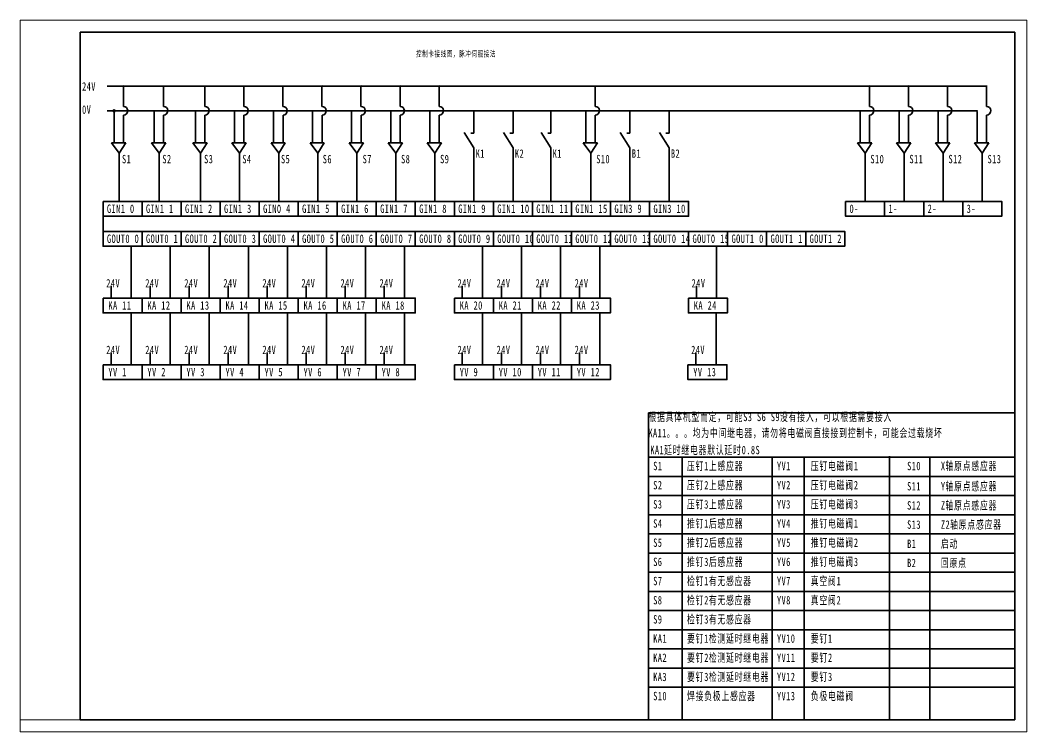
# Model space of a CAD drawing. Header units: millimetres. Extents: x -210 to 663, y -627 to 148.
# Drawn here: x -210 to 210, y -148.5 to 148.5 of the extents above; entities that cross this region are included whole.
import ezdxf

# ---------------------------------------------------------------- set-up
doc = ezdxf.new("R2010")
doc.units = ezdxf.units.MM
for name, color, linetype, lineweight in [('尺寸线层', 3, 'Continuous', 18), ('粗实线层', 7, 'Continuous', 35), ('细实线层', 7, 'Continuous', 18)]:
    doc.layers.add(name, color=color, linetype=linetype, lineweight=lineweight)
doc.styles.add('标准', font='', dxfattribs={"width": 0.667})
doc.styles.get('标准').set_extended_font_data('宋体')

msp = doc.modelspace()

# ---------------------------------------------------------------- hatches: boundary and pattern name
at = {"layer": '粗实线层'}
h = msp.add_hatch(color=256, dxfattribs=at)
edge = h.paths.add_edge_path(flags=0)
edge.add_arc((-166.94, 120.97), 0.408, 153.6413, 180, ccw=False)
edge.add_arc((-166.94, 120.97), 0.408, 0, 153.6413, ccw=False)
edge.add_line((-166.53, 120.97), (-167.34, 120.97))
edge = h.paths.add_edge_path(flags=0)
edge.add_arc((-166.94, 120.97), 0.408, 199.9442, 270, ccw=False)
edge.add_arc((-166.94, 120.97), 0.408, 180, 199.9442, ccw=False)
edge.add_line((-167.34, 120.97), (-166.53, 120.97))
edge.add_arc((-166.94, 120.97), 0.408, -90, 0, ccw=False)
h = msp.add_hatch(color=256, dxfattribs=at)
edge = h.paths.add_edge_path(flags=0)
edge.add_arc((-150.21, 120.97), 0.408, 153.6413, 180, ccw=False)
edge.add_arc((-150.21, 120.97), 0.408, 0, 153.6413, ccw=False)
edge.add_line((-149.8, 120.97), (-150.62, 120.97))
edge = h.paths.add_edge_path(flags=0)
edge.add_arc((-150.21, 120.97), 0.408, 199.9442, 270, ccw=False)
edge.add_arc((-150.21, 120.97), 0.408, 180, 199.9442, ccw=False)
edge.add_line((-150.62, 120.97), (-149.8, 120.97))
edge.add_arc((-150.21, 120.97), 0.408, -90, 0, ccw=False)
h = msp.add_hatch(color=256, dxfattribs=at)
edge = h.paths.add_edge_path(flags=0)
edge.add_arc((-132.95, 120.97), 0.408, 153.6413, 180, ccw=False)
edge.add_arc((-132.95, 120.97), 0.408, 0, 153.6413, ccw=False)
edge.add_line((-132.54, 120.97), (-133.35, 120.97))
edge = h.paths.add_edge_path(flags=0)
edge.add_arc((-132.95, 120.97), 0.408, 199.9442, 270, ccw=False)
edge.add_arc((-132.95, 120.97), 0.408, 180, 199.9442, ccw=False)
edge.add_line((-133.35, 120.97), (-132.54, 120.97))
edge.add_arc((-132.95, 120.97), 0.408, -90, 0, ccw=False)
h = msp.add_hatch(color=256, dxfattribs=at)
edge = h.paths.add_edge_path(flags=0)
edge.add_arc((-116.66, 120.97), 0.408, 153.6413, 180, ccw=False)
edge.add_arc((-116.66, 120.97), 0.408, 0, 153.6413, ccw=False)
edge.add_line((-116.25, 120.97), (-117.07, 120.97))
edge = h.paths.add_edge_path(flags=0)
edge.add_arc((-116.66, 120.97), 0.408, 199.9442, 270, ccw=False)
edge.add_arc((-116.66, 120.97), 0.408, 180, 199.9442, ccw=False)
edge.add_line((-117.07, 120.97), (-116.25, 120.97))
edge.add_arc((-116.66, 120.97), 0.408, -90, 0, ccw=False)
h = msp.add_hatch(color=256, dxfattribs=at)
edge = h.paths.add_edge_path(flags=0)
edge.add_arc((-100.38, 120.97), 0.408, 153.6413, 180, ccw=False)
edge.add_arc((-100.38, 120.97), 0.408, 0, 153.6413, ccw=False)
edge.add_line((-99.97, 120.97), (-100.78, 120.97))
edge = h.paths.add_edge_path(flags=0)
edge.add_arc((-100.38, 120.97), 0.408, 199.9442, 270, ccw=False)
edge.add_arc((-100.38, 120.97), 0.408, 180, 199.9442, ccw=False)
edge.add_line((-100.78, 120.97), (-99.97, 120.97))
edge.add_arc((-100.38, 120.97), 0.408, -90, 0, ccw=False)
h = msp.add_hatch(color=256, dxfattribs=at)
edge = h.paths.add_edge_path(flags=0)
edge.add_arc((-84.09, 120.97), 0.408, 153.6413, 180, ccw=False)
edge.add_arc((-84.09, 120.97), 0.408, 0, 153.6413, ccw=False)
edge.add_line((-83.68, 120.97), (-84.5, 120.97))
edge = h.paths.add_edge_path(flags=0)
edge.add_arc((-84.09, 120.97), 0.408, 199.9442, 270, ccw=False)
edge.add_arc((-84.09, 120.97), 0.408, 180, 199.9442, ccw=False)
edge.add_line((-84.5, 120.97), (-83.68, 120.97))
edge.add_arc((-84.09, 120.97), 0.408, -90, 0, ccw=False)
h = msp.add_hatch(color=256, dxfattribs=at)
edge = h.paths.add_edge_path(flags=0)
edge.add_arc((-67.8, 120.97), 0.408, 153.6413, 180, ccw=False)
edge.add_arc((-67.8, 120.97), 0.408, 0, 153.6413, ccw=False)
edge.add_line((-67.4, 120.97), (-68.21, 120.97))
edge = h.paths.add_edge_path(flags=0)
edge.add_arc((-67.8, 120.97), 0.408, 199.9442, 270, ccw=False)
edge.add_arc((-67.8, 120.97), 0.408, 180, 199.9442, ccw=False)
edge.add_line((-68.21, 120.97), (-67.4, 120.97))
edge.add_arc((-67.8, 120.97), 0.408, -90, 0, ccw=False)
h = msp.add_hatch(color=256, dxfattribs=at)
edge = h.paths.add_edge_path(flags=0)
edge.add_arc((-51.52, 120.97), 0.408, 153.6413, 180, ccw=False)
edge.add_arc((-51.52, 120.97), 0.408, 0, 153.6413, ccw=False)
edge.add_line((-51.11, 120.97), (-51.93, 120.97))
edge = h.paths.add_edge_path(flags=0)
edge.add_arc((-51.52, 120.97), 0.408, 199.9442, 270, ccw=False)
edge.add_arc((-51.52, 120.97), 0.408, 180, 199.9442, ccw=False)
edge.add_line((-51.93, 120.97), (-51.11, 120.97))
edge.add_arc((-51.52, 120.97), 0.408, -90, 0, ccw=False)
h = msp.add_hatch(color=256, dxfattribs=at)
edge = h.paths.add_edge_path(flags=0)
edge.add_arc((-35.23, 120.97), 0.408, 153.6413, 180, ccw=False)
edge.add_arc((-35.23, 120.97), 0.408, 0, 153.6413, ccw=False)
edge.add_line((-34.82, 120.97), (-35.64, 120.97))
edge = h.paths.add_edge_path(flags=0)
edge.add_arc((-35.23, 120.97), 0.408, 199.9442, 270, ccw=False)
edge.add_arc((-35.23, 120.97), 0.408, 180, 199.9442, ccw=False)
edge.add_line((-35.64, 120.97), (-34.82, 120.97))
edge.add_arc((-35.23, 120.97), 0.408, -90, 0, ccw=False)
h = msp.add_hatch(color=256, dxfattribs=at)
edge = h.paths.add_edge_path(flags=0)
edge.add_arc((29.91, 120.97), 0.408, 153.6413, 180, ccw=False)
edge.add_arc((29.91, 120.97), 0.408, 0, 153.6413, ccw=False)
edge.add_line((30.32, 120.97), (29.5, 120.97))
edge = h.paths.add_edge_path(flags=0)
edge.add_arc((29.91, 120.97), 0.408, 199.9442, 270, ccw=False)
edge.add_arc((29.91, 120.97), 0.408, 180, 199.9442, ccw=False)
edge.add_line((29.5, 120.97), (30.32, 120.97))
edge.add_arc((29.91, 120.97), 0.408, -90, 0, ccw=False)
h = msp.add_hatch(color=256, dxfattribs=at)
edge = h.paths.add_edge_path(flags=0)
edge.add_arc((144.28, 120.97), 0.408, 153.6413, 180, ccw=False)
edge.add_arc((144.28, 120.97), 0.408, 0, 153.6413, ccw=False)
edge.add_line((144.69, 120.97), (143.87, 120.97))
edge = h.paths.add_edge_path(flags=0)
edge.add_arc((144.28, 120.97), 0.408, 199.9442, 270, ccw=False)
edge.add_arc((144.28, 120.97), 0.408, 180, 199.9442, ccw=False)
edge.add_line((143.87, 120.97), (144.69, 120.97))
edge.add_arc((144.28, 120.97), 0.408, -90, 0, ccw=False)
h = msp.add_hatch(color=256, dxfattribs=at)
edge = h.paths.add_edge_path(flags=0)
edge.add_arc((160.58, 120.97), 0.408, 153.6413, 180, ccw=False)
edge.add_arc((160.58, 120.97), 0.408, 0, 153.6413, ccw=False)
edge.add_line((160.98, 120.97), (160.17, 120.97))
edge = h.paths.add_edge_path(flags=0)
edge.add_arc((160.58, 120.97), 0.408, 199.9442, 270, ccw=False)
edge.add_arc((160.58, 120.97), 0.408, 180, 199.9442, ccw=False)
edge.add_line((160.17, 120.97), (160.98, 120.97))
edge.add_arc((160.58, 120.97), 0.408, -90, 0, ccw=False)
h = msp.add_hatch(color=256, dxfattribs=at)
edge = h.paths.add_edge_path(flags=0)
edge.add_arc((176.86, 120.97), 0.408, 153.6413, 180, ccw=False)
edge.add_arc((176.86, 120.97), 0.408, 0, 153.6413, ccw=False)
edge.add_line((177.27, 120.97), (176.45, 120.97))
edge = h.paths.add_edge_path(flags=0)
edge.add_arc((176.86, 120.97), 0.408, 199.9442, 270, ccw=False)
edge.add_arc((176.86, 120.97), 0.408, 180, 199.9442, ccw=False)
edge.add_line((176.45, 120.97), (177.27, 120.97))
edge.add_arc((176.86, 120.97), 0.408, -90, 0, ccw=False)
h = msp.add_hatch(color=256, dxfattribs=at)
edge = h.paths.add_edge_path(flags=0)
edge.add_arc((193.15, 120.97), 0.408, 153.6413, 180, ccw=False)
edge.add_arc((193.15, 120.97), 0.408, 0, 153.6413, ccw=False)
edge.add_line((193.56, 120.97), (192.74, 120.97))
edge = h.paths.add_edge_path(flags=0)
edge.add_arc((193.15, 120.97), 0.408, 199.9442, 270, ccw=False)
edge.add_arc((193.15, 120.97), 0.408, 180, 199.9442, ccw=False)
edge.add_line((192.74, 120.97), (193.56, 120.97))
edge.add_arc((193.15, 120.97), 0.408, -90, 0, ccw=False)
h = msp.add_hatch(color=256, dxfattribs=at)
edge = h.paths.add_edge_path(flags=0)
edge.add_arc((-170.82, 110.66), 0.408, 153.6413, 180, ccw=False)
edge.add_arc((-170.82, 110.66), 0.408, 0, 153.6413, ccw=False)
edge.add_line((-170.41, 110.66), (-171.23, 110.66))
edge = h.paths.add_edge_path(flags=0)
edge.add_arc((-170.82, 110.66), 0.408, 199.9442, 270, ccw=False)
edge.add_arc((-170.82, 110.66), 0.408, 180, 199.9442, ccw=False)
edge.add_line((-171.23, 110.66), (-170.41, 110.66))
edge.add_arc((-170.82, 110.66), 0.408, -90, 0, ccw=False)
h = msp.add_hatch(color=256, dxfattribs=at)
edge = h.paths.add_edge_path(flags=0)
edge.add_arc((-154.09, 110.66), 0.408, 153.6413, 180, ccw=False)
edge.add_arc((-154.09, 110.66), 0.408, 0, 153.6413, ccw=False)
edge.add_line((-153.68, 110.66), (-154.5, 110.66))
edge = h.paths.add_edge_path(flags=0)
edge.add_arc((-154.09, 110.66), 0.408, 199.9442, 270, ccw=False)
edge.add_arc((-154.09, 110.66), 0.408, 180, 199.9442, ccw=False)
edge.add_line((-154.5, 110.66), (-153.68, 110.66))
edge.add_arc((-154.09, 110.66), 0.408, -90, 0, ccw=False)
h = msp.add_hatch(color=256, dxfattribs=at)
edge = h.paths.add_edge_path(flags=0)
edge.add_arc((-136.83, 110.66), 0.408, 153.6413, 180, ccw=False)
edge.add_arc((-136.83, 110.66), 0.408, 0, 153.6413, ccw=False)
edge.add_line((-136.42, 110.66), (-137.24, 110.66))
edge = h.paths.add_edge_path(flags=0)
edge.add_arc((-136.83, 110.66), 0.408, 199.9442, 270, ccw=False)
edge.add_arc((-136.83, 110.66), 0.408, 180, 199.9442, ccw=False)
edge.add_line((-137.24, 110.66), (-136.42, 110.66))
edge.add_arc((-136.83, 110.66), 0.408, -90, 0, ccw=False)
h = msp.add_hatch(color=256, dxfattribs=at)
edge = h.paths.add_edge_path(flags=0)
edge.add_arc((-120.54, 110.66), 0.408, 153.6413, 180, ccw=False)
edge.add_arc((-120.54, 110.66), 0.408, 0, 153.6413, ccw=False)
edge.add_line((-120.14, 110.66), (-120.95, 110.66))
edge = h.paths.add_edge_path(flags=0)
edge.add_arc((-120.54, 110.66), 0.408, 199.9442, 270, ccw=False)
edge.add_arc((-120.54, 110.66), 0.408, 180, 199.9442, ccw=False)
edge.add_line((-120.95, 110.66), (-120.14, 110.66))
edge.add_arc((-120.54, 110.66), 0.408, -90, 0, ccw=False)
h = msp.add_hatch(color=256, dxfattribs=at)
edge = h.paths.add_edge_path(flags=0)
edge.add_arc((-104.26, 110.66), 0.408, 153.6413, 180, ccw=False)
edge.add_arc((-104.26, 110.66), 0.408, 0, 153.6413, ccw=False)
edge.add_line((-103.85, 110.66), (-104.67, 110.66))
edge = h.paths.add_edge_path(flags=0)
edge.add_arc((-104.26, 110.66), 0.408, 199.9442, 270, ccw=False)
edge.add_arc((-104.26, 110.66), 0.408, 180, 199.9442, ccw=False)
edge.add_line((-104.67, 110.66), (-103.85, 110.66))
edge.add_arc((-104.26, 110.66), 0.408, -90, 0, ccw=False)
h = msp.add_hatch(color=256, dxfattribs=at)
edge = h.paths.add_edge_path(flags=0)
edge.add_arc((-87.97, 110.66), 0.408, 153.6413, 180, ccw=False)
edge.add_arc((-87.97, 110.66), 0.408, 0, 153.6413, ccw=False)
edge.add_line((-87.56, 110.66), (-88.38, 110.66))
edge = h.paths.add_edge_path(flags=0)
edge.add_arc((-87.97, 110.66), 0.408, 199.9442, 270, ccw=False)
edge.add_arc((-87.97, 110.66), 0.408, 180, 199.9442, ccw=False)
edge.add_line((-88.38, 110.66), (-87.56, 110.66))
edge.add_arc((-87.97, 110.66), 0.408, -90, 0, ccw=False)
h = msp.add_hatch(color=256, dxfattribs=at)
edge = h.paths.add_edge_path(flags=0)
edge.add_arc((-71.69, 110.66), 0.408, 153.6413, 180, ccw=False)
edge.add_arc((-71.69, 110.66), 0.408, 0, 153.6413, ccw=False)
edge.add_line((-71.28, 110.66), (-72.1, 110.66))
edge = h.paths.add_edge_path(flags=0)
edge.add_arc((-71.69, 110.66), 0.408, 199.9442, 270, ccw=False)
edge.add_arc((-71.69, 110.66), 0.408, 180, 199.9442, ccw=False)
edge.add_line((-72.1, 110.66), (-71.28, 110.66))
edge.add_arc((-71.69, 110.66), 0.408, -90, 0, ccw=False)
h = msp.add_hatch(color=256, dxfattribs=at)
edge = h.paths.add_edge_path(flags=0)
edge.add_arc((-55.4, 110.66), 0.408, 153.6413, 180, ccw=False)
edge.add_arc((-55.4, 110.66), 0.408, 0, 153.6413, ccw=False)
edge.add_line((-54.99, 110.66), (-55.81, 110.66))
edge = h.paths.add_edge_path(flags=0)
edge.add_arc((-55.4, 110.66), 0.408, 199.9442, 270, ccw=False)
edge.add_arc((-55.4, 110.66), 0.408, 180, 199.9442, ccw=False)
edge.add_line((-55.81, 110.66), (-54.99, 110.66))
edge.add_arc((-55.4, 110.66), 0.408, -90, 0, ccw=False)
h = msp.add_hatch(color=256, dxfattribs=at)
edge = h.paths.add_edge_path(flags=0)
edge.add_arc((-39.12, 110.66), 0.408, 153.6413, 180, ccw=False)
edge.add_arc((-39.12, 110.66), 0.408, 0, 153.6413, ccw=False)
edge.add_line((-38.71, 110.66), (-39.52, 110.66))
edge = h.paths.add_edge_path(flags=0)
edge.add_arc((-39.12, 110.66), 0.408, 199.9442, 270, ccw=False)
edge.add_arc((-39.12, 110.66), 0.408, 180, 199.9442, ccw=False)
edge.add_line((-39.52, 110.66), (-38.71, 110.66))
edge.add_arc((-39.12, 110.66), 0.408, -90, 0, ccw=False)
h = msp.add_hatch(color=256, dxfattribs=at)
edge = h.paths.add_edge_path(flags=0)
edge.add_arc((-20.73, 110.67), 0.408, 153.6413, 180, ccw=False)
edge.add_arc((-20.73, 110.67), 0.408, 0, 153.6413, ccw=False)
edge.add_line((-20.32, 110.67), (-21.14, 110.67))
edge = h.paths.add_edge_path(flags=0)
edge.add_arc((-20.73, 110.67), 0.408, 199.9442, 270, ccw=False)
edge.add_arc((-20.73, 110.67), 0.408, 180, 199.9442, ccw=False)
edge.add_line((-21.14, 110.67), (-20.32, 110.67))
edge.add_arc((-20.73, 110.67), 0.408, -90, 0, ccw=False)
h = msp.add_hatch(color=256, dxfattribs=at)
edge = h.paths.add_edge_path(flags=0)
edge.add_arc((-4.38, 110.67), 0.408, 153.6413, 180, ccw=False)
edge.add_arc((-4.38, 110.67), 0.408, 0, 153.6413, ccw=False)
edge.add_line((-3.97, 110.67), (-4.78, 110.67))
edge = h.paths.add_edge_path(flags=0)
edge.add_arc((-4.38, 110.67), 0.408, 199.9442, 270, ccw=False)
edge.add_arc((-4.38, 110.67), 0.408, 180, 199.9442, ccw=False)
edge.add_line((-4.78, 110.67), (-3.97, 110.67))
edge.add_arc((-4.38, 110.67), 0.408, -90, 0, ccw=False)
h = msp.add_hatch(color=256, dxfattribs=at)
edge = h.paths.add_edge_path(flags=0)
edge.add_arc((11.37, 110.67), 0.408, 153.6413, 180, ccw=False)
edge.add_arc((11.37, 110.67), 0.408, 0, 153.6413, ccw=False)
edge.add_line((11.78, 110.67), (10.96, 110.67))
edge = h.paths.add_edge_path(flags=0)
edge.add_arc((11.37, 110.67), 0.408, 199.9442, 270, ccw=False)
edge.add_arc((11.37, 110.67), 0.408, 180, 199.9442, ccw=False)
edge.add_line((10.96, 110.67), (11.78, 110.67))
edge.add_arc((11.37, 110.67), 0.408, -90, 0, ccw=False)
h = msp.add_hatch(color=256, dxfattribs=at)
edge = h.paths.add_edge_path(flags=0)
edge.add_arc((26.03, 110.66), 0.408, 153.6413, 180, ccw=False)
edge.add_arc((26.03, 110.66), 0.408, 0, 153.6413, ccw=False)
edge.add_line((26.43, 110.66), (25.62, 110.66))
edge = h.paths.add_edge_path(flags=0)
edge.add_arc((26.03, 110.66), 0.408, 199.9442, 270, ccw=False)
edge.add_arc((26.03, 110.66), 0.408, 180, 199.9442, ccw=False)
edge.add_line((25.62, 110.66), (26.43, 110.66))
edge.add_arc((26.03, 110.66), 0.408, -90, 0, ccw=False)
h = msp.add_hatch(color=256, dxfattribs=at)
edge = h.paths.add_edge_path(flags=0)
edge.add_arc((140.41, 110.66), 0.408, 153.6413, 180, ccw=False)
edge.add_arc((140.41, 110.66), 0.408, 0, 153.6413, ccw=False)
edge.add_line((140.82, 110.66), (140, 110.66))
edge = h.paths.add_edge_path(flags=0)
edge.add_arc((140.41, 110.66), 0.408, 199.9442, 270, ccw=False)
edge.add_arc((140.41, 110.66), 0.408, 180, 199.9442, ccw=False)
edge.add_line((140, 110.66), (140.82, 110.66))
edge.add_arc((140.41, 110.66), 0.408, -90, 0, ccw=False)
h = msp.add_hatch(color=256, dxfattribs=at)
edge = h.paths.add_edge_path(flags=0)
edge.add_arc((156.69, 110.66), 0.408, 153.6413, 180, ccw=False)
edge.add_arc((156.69, 110.66), 0.408, 0, 153.6413, ccw=False)
edge.add_line((157.1, 110.66), (156.29, 110.66))
edge = h.paths.add_edge_path(flags=0)
edge.add_arc((156.69, 110.66), 0.408, 199.9442, 270, ccw=False)
edge.add_arc((156.69, 110.66), 0.408, 180, 199.9442, ccw=False)
edge.add_line((156.29, 110.66), (157.1, 110.66))
edge.add_arc((156.69, 110.66), 0.408, -90, 0, ccw=False)
h = msp.add_hatch(color=256, dxfattribs=at)
edge = h.paths.add_edge_path(flags=0)
edge.add_arc((172.98, 110.66), 0.408, 153.6413, 180, ccw=False)
edge.add_arc((172.98, 110.66), 0.408, 0, 153.6413, ccw=False)
edge.add_line((173.39, 110.66), (172.57, 110.66))
edge = h.paths.add_edge_path(flags=0)
edge.add_arc((172.98, 110.66), 0.408, 199.9442, 270, ccw=False)
edge.add_arc((172.98, 110.66), 0.408, 180, 199.9442, ccw=False)
edge.add_line((172.57, 110.66), (173.39, 110.66))
edge.add_arc((172.98, 110.66), 0.408, -90, 0, ccw=False)
h = msp.add_hatch(color=256, dxfattribs=at)
edge = h.paths.add_edge_path(flags=0)
edge.add_arc((189.26, 110.66), 0.408, 153.6413, 180, ccw=False)
edge.add_arc((189.26, 110.66), 0.408, 0, 153.6413, ccw=False)
edge.add_line((189.67, 110.66), (188.86, 110.66))
edge = h.paths.add_edge_path(flags=0)
edge.add_arc((189.26, 110.66), 0.408, 199.9442, 270, ccw=False)
edge.add_arc((189.26, 110.66), 0.408, 180, 199.9442, ccw=False)
edge.add_line((188.86, 110.66), (189.67, 110.66))
edge.add_arc((189.26, 110.66), 0.408, -90, 0, ccw=False)

# ---------------------------------------------------------------- linework, layer by layer
for p, q in [((-185, 143.5), (-185, -143.5)), ((205, 143.5), (-185, 143.5)), ((205, -143.5), (205, 143.5)), ((-173.75, 120.97), (169.08, 120.97)), ((-166.94, 112.52), (-166.94, 120.97)), ((-150.21, 112.52), (-150.21, 120.97)), ((-132.95, 112.52), (-132.95, 120.97)), ((-116.66, 112.52), (-116.66, 120.97)), ((-100.38, 112.52), (-100.38, 120.97)), ((-84.09, 112.52), (-84.09, 120.97)), ((-67.8, 112.52), (-67.8, 120.97)), ((-51.52, 112.52), (-51.52, 120.97)), ((-35.23, 112.52), (-35.23, 120.97)), ((29.91, 112.52), (29.91, 120.97)), ((144.29, 112.52), (144.29, 120.97)), ((160.58, 112.52), (160.58, 120.97)), ((169.08, 120.97), (193.15, 120.97)), ((176.86, 112.52), (176.86, 120.97)), ((193.15, 112.52), (193.15, 120.97)), ((-173.75, 110.66), (169.08, 110.66)), ((-170.82, 110.25), (-170.82, 97.3)), ((-154.09, 110.25), (-154.09, 97.3)), ((-136.83, 110.25), (-136.83, 97.3)), ((-120.54, 110.25), (-120.54, 97.3)), ((-104.26, 110.25), (-104.26, 97.3)), ((-87.97, 110.25), (-87.97, 97.3)), ((-71.69, 110.25), (-71.69, 97.3)), ((-55.4, 110.25), (-55.4, 97.3)), ((-39.12, 110.25), (-39.12, 97.3)), ((-20.71, 101.33), (-20.71, 110.66)), ((-4.36, 101.33), (-4.36, 110.66)), ((11.39, 101.33), (11.39, 110.66)), ((26.03, 110.25), (26.03, 97.3)), ((44.43, 101.33), (44.43, 110.66)), ((60.72, 101.33), (60.72, 110.66)), ((140.41, 110.25), (140.41, 97.3)), ((156.69, 110.25), (156.69, 97.3)), ((169.08, 110.66), (189.26, 110.66)), ((172.98, 110.25), (172.98, 97.3)), ((189.26, 110.25), (189.26, 97.3)), ((-166.88, 97.33), (-166.88, 108.9)), ((-150.15, 97.33), (-150.15, 108.9)), ((-132.89, 97.33), (-132.89, 108.9)), ((-116.61, 97.33), (-116.61, 108.9)), ((-100.32, 97.33), (-100.32, 108.9)), ((-84.04, 97.33), (-84.04, 108.9)), ((-67.75, 97.33), (-67.75, 108.9)), ((-51.47, 97.33), (-51.47, 108.9)), ((-35.18, 97.33), (-35.18, 108.9)), ((29.96, 97.33), (29.96, 108.9)), ((144.34, 97.33), (144.34, 108.9)), ((160.63, 97.33), (160.63, 108.9)), ((176.91, 97.33), (176.91, 108.9)), ((193.2, 97.33), (193.2, 108.9)), ((-20.71, 95.28), (-24.75, 101.55)), ((-22.01, 101.33), (-20.71, 101.33)), ((-4.36, 95.28), (-8.4, 101.55)), ((-5.66, 101.33), (-4.36, 101.33)), ((11.39, 95.28), (7.34, 101.55)), ((10.09, 101.33), (11.39, 101.33)), ((44.43, 95.28), (40.39, 101.55)), ((43.13, 101.33), (44.43, 101.33)), ((60.72, 95.28), (56.67, 101.55)), ((59.42, 101.33), (60.72, 101.33)), ((-171.9, 97.3), (-165.95, 97.3)), ((-168.7, 93.02), (-171.9, 97.3)), ((-165.95, 97.3), (-168.7, 93.02)), ((-155.18, 97.3), (-149.22, 97.3)), ((-151.97, 93.02), (-155.18, 97.3)), ((-149.22, 97.3), (-151.97, 93.02)), ((-137.91, 97.3), (-131.96, 97.3)), ((-134.71, 93.02), (-137.91, 97.3)), ((-131.96, 97.3), (-134.71, 93.02)), ((-121.63, 97.3), (-115.67, 97.3)), ((-118.42, 93.02), (-121.63, 97.3)), ((-115.67, 97.3), (-118.42, 93.02)), ((-105.34, 97.3), (-99.39, 97.3)), ((-102.14, 93.02), (-105.34, 97.3)), ((-99.39, 97.3), (-102.14, 93.02)), ((-89.06, 97.3), (-83.1, 97.3)), ((-85.85, 93.02), (-89.06, 97.3)), ((-83.1, 97.3), (-85.85, 93.02)), ((-72.77, 97.3), (-66.82, 97.3)), ((-69.57, 93.02), (-72.77, 97.3)), ((-66.82, 97.3), (-69.57, 93.02)), ((-56.49, 97.3), (-50.53, 97.3)), ((-53.28, 93.02), (-56.49, 97.3)), ((-50.53, 97.3), (-53.28, 93.02)), ((-40.2, 97.3), (-34.25, 97.3)), ((-37, 93.02), (-40.2, 97.3)), ((-34.25, 97.3), (-37, 93.02)), ((24.94, 97.3), (30.89, 97.3)), ((28.15, 93.02), (24.94, 97.3)), ((30.89, 97.3), (28.15, 93.02)), ((139.32, 97.3), (145.28, 97.3)), ((142.53, 93.02), (139.32, 97.3)), ((145.28, 97.3), (142.53, 93.02)), ((155.61, 97.3), (161.56, 97.3)), ((158.81, 93.02), (155.61, 97.3)), ((161.56, 97.3), (158.81, 93.02)), ((171.89, 97.3), (177.85, 97.3)), ((175.1, 93.02), (171.89, 97.3)), ((177.85, 97.3), (175.1, 93.02)), ((188.18, 97.3), (194.13, 97.3)), ((191.38, 93.02), (188.18, 97.3)), ((194.13, 97.3), (191.38, 93.02)), ((-168.7, 93.02), (-168.7, 72.84)), ((-151.97, 93.02), (-151.97, 72.84)), ((-134.71, 93.02), (-134.71, 72.84)), ((-118.42, 93.02), (-118.42, 72.84)), ((-102.14, 93.02), (-102.14, 72.84)), ((-85.85, 93.02), (-85.85, 72.84)), ((-69.57, 93.02), (-69.57, 72.84)), ((-53.28, 93.02), (-53.28, 72.84)), ((-37, 93.02), (-37, 72.84)), ((-20.71, 72.84), (-20.71, 95.28)), ((-4.36, 72.84), (-4.36, 95.28)), ((11.39, 72.84), (11.39, 95.28)), ((28.15, 93.02), (28.15, 72.84)), ((44.43, 72.84), (44.43, 95.28)), ((60.72, 72.84), (60.72, 95.28)), ((142.53, 93.02), (142.53, 72.84)), ((158.81, 93.02), (158.81, 72.84)), ((175.1, 93.02), (175.1, 72.84)), ((191.38, 93.02), (191.38, 72.84)), ((-175.42, 66.67), (-175.42, 60.32)), ((-163.64, 32.56), (-163.64, 54.15)), ((-147.36, 32.56), (-147.36, 54.15)), ((-131.07, 32.56), (-131.07, 54.15)), ((-114.78, 32.56), (-114.78, 54.15)), ((-98.5, 32.56), (-98.5, 54.15)), ((-82.21, 32.56), (-82.21, 54.15)), ((-65.93, 32.56), (-65.93, 54.15)), ((-49.64, 32.56), (-49.64, 54.15)), ((-17.07, 32.56), (-17.07, 54.15)), ((-0.79, 32.56), (-0.79, 54.15)), ((15.5, 32.56), (15.5, 54.15)), ((31.79, 32.56), (31.79, 54.15)), ((80.58, 32.56), (80.58, 54.15)), ((-172.09, 32.55), (-172.09, 37.58)), ((-155.8, 32.55), (-155.8, 37.58)), ((-139.52, 32.55), (-139.52, 37.58)), ((-123.23, 32.55), (-123.23, 37.58)), ((-106.95, 32.55), (-106.95, 37.58)), ((-90.66, 32.55), (-90.66, 37.58)), ((-74.38, 32.55), (-74.38, 37.58)), ((-58.09, 32.55), (-58.09, 37.58)), ((-25.52, 32.55), (-25.52, 37.58)), ((-9.23, 32.55), (-9.23, 37.58)), ((7.05, 32.55), (7.05, 37.58)), ((23.34, 32.55), (23.34, 37.58)), ((72.13, 32.55), (72.13, 37.58)), ((-163.64, 4.76), (-163.64, 26.34)), ((-147.36, 4.76), (-147.36, 26.34)), ((-131.07, 4.76), (-131.07, 26.34)), ((-114.78, 4.76), (-114.78, 26.34)), ((-98.5, 4.76), (-98.5, 26.34)), ((-82.21, 4.76), (-82.21, 26.34)), ((-65.93, 4.76), (-65.93, 26.34)), ((-49.64, 4.76), (-49.64, 26.34)), ((-17.07, 4.76), (-17.07, 26.34)), ((-0.79, 4.76), (-0.79, 26.34)), ((15.5, 4.76), (15.5, 26.34)), ((31.79, 4.76), (31.79, 26.34)), ((80.37, 4.76), (80.37, 26.34)), ((-172.09, 4.75), (-172.09, 9.77)), ((-155.8, 4.75), (-155.8, 9.77)), ((-139.52, 4.75), (-139.52, 9.77)), ((-123.23, 4.75), (-123.23, 9.77)), ((-106.95, 4.75), (-106.95, 9.77)), ((-90.66, 4.75), (-90.66, 9.77)), ((-74.38, 4.75), (-74.38, 9.77)), ((-58.09, 4.75), (-58.09, 9.77)), ((-25.52, 4.75), (-25.52, 9.77)), ((-9.23, 4.75), (-9.23, 9.77)), ((7.05, 4.75), (7.05, 9.77)), ((23.34, 4.75), (23.34, 9.77)), ((71.92, 4.75), (71.92, 9.77)), ((52.09, -33.91), (52.09, -15.33)), ((52.09, -15.33), (205, -15.33)), ((152.75, -33.45), (152.75, -143.5)), ((204.61, -33.91), (52.09, -33.91)), ((52.09, -33.91), (52.09, -143.5)), ((66.19, -33.76), (66.19, -143.5)), ((103.72, -143.11), (103.72, -33.91)), ((117.1, -33.72), (117.1, -143.5)), ((169.46, -33.91), (169.46, -143.5)), ((204.61, -41.91), (52.09, -41.91)), ((204.61, -49.91), (52.09, -49.91)), ((204.61, -57.91), (52.09, -57.91)), ((204.61, -65.91), (52.09, -65.91)), ((204.61, -73.91), (52.09, -73.91)), ((204.61, -81.91), (52.09, -81.91)), ((204.61, -89.91), (52.09, -89.91)), ((204.61, -97.91), (52.09, -97.91)), ((204.61, -105.91), (52.09, -105.91)), ((204.61, -113.91), (52.09, -113.91)), ((204.61, -121.91), (52.09, -121.91)), ((204.61, -129.91), (52.09, -129.91)), ((-185, -143.5), (205, -143.5))]:
    msp.add_line(p, q, dxfattribs=at)
for points in [[(-175.42, 72.84), (-175.42, 66.67), (-159.14, 66.67), (-159.14, 72.84)], [(-159.14, 72.84), (-159.14, 66.67), (-142.85, 66.67), (-142.85, 72.84)], [(-142.85, 72.84), (-142.85, 66.67), (-126.57, 66.67), (-126.57, 72.84)], [(-126.57, 72.84), (-126.57, 66.67), (-110.28, 66.67), (-110.28, 72.84)], [(-110.28, 72.84), (-110.28, 66.67), (-93.99, 66.67), (-93.99, 72.84)], [(-93.99, 72.84), (-93.99, 66.67), (-77.71, 66.67), (-77.71, 72.84)], [(-77.71, 72.84), (-77.71, 66.67), (-61.42, 66.67), (-61.42, 72.84)], [(-61.42, 72.84), (-61.42, 66.67), (-45.14, 66.67), (-45.14, 72.84)], [(-45.14, 72.84), (-45.14, 66.67), (-28.85, 66.67), (-28.85, 72.84)], [(-28.85, 72.84), (-28.85, 66.67), (-12.57, 66.67), (-12.57, 72.84)], [(-12.57, 72.84), (-12.57, 66.67), (3.72, 66.67), (3.72, 72.84)], [(3.72, 72.84), (3.72, 66.67), (20, 66.67), (20, 72.84)], [(20, 72.84), (20, 66.67), (36.29, 66.67), (36.29, 72.84)], [(36.29, 72.84), (36.29, 66.67), (52.58, 66.67), (52.58, 72.84)], [(52.58, 72.84), (52.58, 66.67), (68.86, 66.67), (68.86, 72.84)], [(134.39, 72.84), (134.39, 66.67), (150.67, 66.67), (150.67, 72.84)], [(150.67, 72.84), (150.67, 66.67), (166.96, 66.67), (166.96, 72.84)], [(166.96, 72.84), (166.96, 66.67), (183.24, 66.67), (183.24, 72.84)], [(183.24, 72.84), (183.24, 66.67), (199.53, 66.67), (199.53, 72.84)], [(-175.42, 60.32), (-175.42, 54.15), (-159.14, 54.15), (-159.14, 60.32)], [(-159.14, 60.32), (-159.14, 54.15), (-142.85, 54.15), (-142.85, 60.32)], [(-142.85, 60.32), (-142.85, 54.15), (-126.57, 54.15), (-126.57, 60.32)], [(-126.57, 60.32), (-126.57, 54.15), (-110.28, 54.15), (-110.28, 60.32)], [(-110.28, 60.32), (-110.28, 54.15), (-93.99, 54.15), (-93.99, 60.32)], [(-93.99, 60.32), (-93.99, 54.15), (-77.71, 54.15), (-77.71, 60.32)], [(-77.71, 60.32), (-77.71, 54.15), (-61.42, 54.15), (-61.42, 60.32)], [(-61.42, 60.32), (-61.42, 54.15), (-45.14, 54.15), (-45.14, 60.32)], [(-45.14, 60.32), (-45.14, 54.15), (-28.85, 54.15), (-28.85, 60.32)], [(-28.85, 60.32), (-28.85, 54.15), (-12.57, 54.15), (-12.57, 60.32)], [(-12.57, 60.32), (-12.57, 54.15), (3.72, 54.15), (3.72, 60.32)], [(3.72, 60.32), (3.72, 54.15), (20, 54.15), (20, 60.32)], [(20, 60.32), (20, 54.15), (36.29, 54.15), (36.29, 60.32)], [(36.29, 60.32), (36.29, 54.15), (52.58, 54.15), (52.58, 60.32)], [(52.58, 60.32), (52.58, 54.15), (68.86, 54.15), (68.86, 60.32)], [(68.86, 60.32), (68.86, 54.15), (85.15, 54.15), (85.15, 60.32)], [(85.15, 60.32), (85.15, 54.15), (101.43, 54.15), (101.43, 60.32)], [(101.43, 60.32), (101.43, 54.15), (117.72, 54.15), (117.72, 60.32)], [(117.72, 60.32), (117.72, 54.15), (134, 54.15), (134, 60.32)], [(-175.42, 32.52), (-175.42, 26.34), (-159.14, 26.34), (-159.14, 32.52)], [(-159.14, 32.52), (-159.14, 26.34), (-142.85, 26.34), (-142.85, 32.52)], [(-142.85, 32.52), (-142.85, 26.34), (-126.57, 26.34), (-126.57, 32.52)], [(-126.57, 32.52), (-126.57, 26.34), (-110.28, 26.34), (-110.28, 32.52)], [(-110.28, 32.52), (-110.28, 26.34), (-93.99, 26.34), (-93.99, 32.52)], [(-93.99, 32.52), (-93.99, 26.34), (-77.71, 26.34), (-77.71, 32.52)], [(-77.71, 32.52), (-77.71, 26.34), (-61.42, 26.34), (-61.42, 32.52)], [(-61.42, 32.52), (-61.42, 26.34), (-45.14, 26.34), (-45.14, 32.52)], [(-28.85, 32.52), (-28.85, 26.34), (-12.57, 26.34), (-12.57, 32.52)], [(-12.57, 32.52), (-12.57, 26.34), (3.72, 26.34), (3.72, 32.52)], [(3.72, 32.52), (3.72, 26.34), (20, 26.34), (20, 32.52)], [(20, 32.52), (20, 26.34), (36.29, 26.34), (36.29, 32.52)], [(68.8, 32.52), (68.8, 26.34), (85.09, 26.34), (85.09, 32.52)], [(-175.42, 4.71), (-175.42, -1.47), (-159.14, -1.47), (-159.14, 4.71)], [(-159.14, 4.71), (-159.14, -1.47), (-142.85, -1.47), (-142.85, 4.71)], [(-142.85, 4.71), (-142.85, -1.47), (-126.57, -1.47), (-126.57, 4.71)], [(-126.57, 4.71), (-126.57, -1.47), (-110.28, -1.47), (-110.28, 4.71)], [(-110.28, 4.71), (-110.28, -1.47), (-93.99, -1.47), (-93.99, 4.71)], [(-93.99, 4.71), (-93.99, -1.47), (-77.71, -1.47), (-77.71, 4.71)], [(-77.71, 4.71), (-77.71, -1.47), (-61.42, -1.47), (-61.42, 4.71)], [(-61.42, 4.71), (-61.42, -1.47), (-45.14, -1.47), (-45.14, 4.71)], [(-28.85, 4.71), (-28.85, -1.47), (-12.57, -1.47), (-12.57, 4.71)], [(-12.57, 4.71), (-12.57, -1.47), (3.72, -1.47), (3.72, 4.71)], [(3.72, 4.71), (3.72, -1.47), (20, -1.47), (20, 4.71)], [(20, 4.71), (20, -1.47), (36.29, -1.47), (36.29, 4.71)], [(68.58, 4.71), (68.58, -1.47), (84.87, -1.47), (84.87, 4.71)]]:
    msp.add_lwpolyline(points, close=True, dxfattribs=at)
msp.add_circle((-170.82, 110.66), 0.408, dxfattribs=at)
for centre in [(-166.94, 110.7), (-150.21, 110.7), (-132.95, 110.7), (-116.66, 110.7), (-100.38, 110.7), (-84.09, 110.7), (-67.8, 110.7), (-51.52, 110.7), (-35.23, 110.7), (29.91, 110.7), (144.29, 110.7), (160.58, 110.7), (176.86, 110.7), (193.15, 110.7)]:
    msp.add_arc(centre, 1.81, 271.6707, 90, dxfattribs=at)
at = {"layer": '细实线层'}
for p, q in [((-210, 148.5), (-210, -148.5)), ((210, 148.5), (-210, 148.5)), ((210, -148.5), (210, 148.5)), ((-210, -143.5), (-185, -143.5)), ((-210, -148.5), (210, -148.5))]:
    msp.add_line(p, q, dxfattribs=at)

# ---------------------------------------------------------------- texts
at = {"layer": '尺寸线层', "attachment_point": 1, "line_spacing_factor": 1.15057, "style": '标准'}
for s, insert, char_height, width in [('\\T1.1;控制卡接线图，脉冲伺服接法', (-44.83, 135.72), 2.5, 118.974), ('\\T1.1;24V', (-184.17, 122.58), 3.5, 13.1302), ('\\T1.1;0V', (-184.17, 112.91), 3.5, 13.1302), ('\\T1.1;K1', (-19.95, 94.57), 3.5, 5.6999), ('\\T1.1;K2', (-3.59, 94.57), 3.5, 5.6999), ('\\T1.1;K1', (12.15, 94.57), 3.5, 5.6999), ('\\T1.1;B1', (45.19, 94.57), 3.5, 5.6999), ('\\T1.1;B2', (61.48, 94.57), 3.5, 5.6999), ('\\T1.1;S1', (-167.51, 92.27), 3.5, 4.4333), ('\\T1.1;S2', (-150.68, 92.27), 3.5, 4.4333), ('\\T1.1;S3', (-133.26, 92.27), 3.5, 4.4333), ('\\T1.1;S4', (-117.32, 92.27), 3.5, 4.4333), ('\\T1.1;S5', (-101.18, 92.27), 3.5, 4.4333), ('\\T1.1;S6', (-83.76, 92.27), 3.5, 4.4333), ('\\T1.1;S7', (-67.12, 92.27), 3.5, 4.4333), ('\\T1.1;S8', (-51.09, 92.27), 3.5, 4.4333), ('\\T1.1;S9', (-34.8, 92.27), 3.5, 4.4333), ('\\T1.1;S10', (30.34, 92.27), 3.5, 4.4333), ('\\T1.1;S10', (144.72, 92.27), 3.5, 4.4333), ('\\T1.1;S11', (161, 92.27), 3.5, 4.4333), ('\\T1.1;S12', (177.29, 92.27), 3.5, 4.4333), ('\\T1.1;S13', (193.58, 92.27), 3.5, 4.4333), ('\\T1.1;GIN1 0', (-173.79, 71.55), 3.5, 16.8962), ('\\T1.1;GIN1 1', (-157.51, 71.55), 3.5, 16.8962), ('\\T1.1;GIN1 2', (-141.22, 71.55), 3.5, 16.8962), ('\\T1.1;GIN1 3', (-124.94, 71.55), 3.5, 16.8962), ('\\T1.1;GIN0 4', (-108.65, 71.55), 3.5, 16.8962), ('\\T1.1;GIN1 5', (-92.37, 71.55), 3.5, 16.8962), ('\\T1.1;GIN1 6', (-76.08, 71.55), 3.5, 16.8962), ('\\T1.1;GIN1 7', (-59.8, 71.55), 3.5, 16.8962), ('\\T1.1;GIN1 8', (-43.51, 71.55), 3.5, 16.8962), ('\\T1.1;GIN1 9', (-27.22, 71.55), 3.5, 16.8962), ('\\T1.1;GIN1 10', (-10.94, 71.55), 3.5, 16.8962), ('\\T1.1;GIN1 11', (5.35, 71.55), 3.5, 16.8962), ('\\T1.1;GIN1 15', (21.63, 71.55), 3.5, 16.8962), ('\\T1.1;GIN3 9', (37.92, 71.55), 3.5, 16.8962), ('\\T1.1;GIN3 10', (54.2, 71.55), 3.5, 16.8962), ('\\T1.1;0-', (136.01, 71.55), 3.5, 16.8962), ('\\T1.1;1-', (152.3, 71.55), 3.5, 16.8962), ('\\T1.1;2-', (168.59, 71.55), 3.5, 16.8962), ('\\T1.1;3-', (184.87, 71.55), 3.5, 16.8962), ('\\T1.1;GOUT0 0', (-173.79, 59.04), 3.5, 16.8962), ('\\T1.1;GOUT0 1', (-157.51, 59.04), 3.5, 16.8962), ('\\T1.1;GOUT0 2', (-141.22, 59.04), 3.5, 16.8962), ('\\T1.1;GOUT0 3', (-124.94, 59.04), 3.5, 16.8962), ('\\T1.1;GOUT0 4', (-108.65, 59.04), 3.5, 16.8962), ('\\T1.1;GOUT0 5', (-92.37, 59.04), 3.5, 16.8962), ('\\T1.1;GOUT0 6', (-76.08, 59.04), 3.5, 16.8962), ('\\T1.1;GOUT0 7', (-59.8, 59.04), 3.5, 16.8962), ('\\T1.1;GOUT0 8', (-43.51, 59.04), 3.5, 16.8962), ('\\T1.1;GOUT0 9', (-27.22, 59.04), 3.5, 16.8962), ('\\T1.1;GOUT0 10', (-10.94, 59.04), 3.5, 16.8962), ('\\T1.1;GOUT0 11', (5.35, 59.04), 3.5, 16.8962), ('\\T1.1;GOUT0 12', (21.63, 59.04), 3.5, 16.8962), ('\\T1.1;GOUT0 13', (37.92, 59.04), 3.5, 16.8962), ('\\T1.1;GOUT0 14', (54.2, 59.04), 3.5, 16.8962), ('\\T1.1;GOUT0 15', (70.49, 59.04), 3.5, 16.8962), ('\\T1.1;GOUT1 0', (86.77, 59.04), 3.5, 16.8962), ('\\T1.1;GOUT1 1', (103.06, 59.04), 3.5, 16.8962), ('\\T1.1;GOUT1 2', (119.35, 59.04), 3.5, 16.8962), ('\\T1.1;24V', (-174.08, 40.47), 3.5, 4.1619), ('\\T1.1;24V', (-157.79, 40.47), 3.5, 4.1619), ('\\T1.1;24V', (-141.51, 40.47), 3.5, 4.1619), ('\\T1.1;24V', (-125.22, 40.47), 3.5, 4.1619), ('\\T1.1;24V', (-108.94, 40.47), 3.5, 4.1619), ('\\T1.1;24V', (-92.65, 40.47), 3.5, 4.1619), ('\\T1.1;24V', (-76.37, 40.47), 3.5, 4.1619), ('\\T1.1;24V', (-60.08, 40.47), 3.5, 4.1619), ('\\T1.1;24V', (-27.51, 40.47), 3.5, 4.1619), ('\\T1.1;24V', (-11.22, 40.47), 3.5, 4.1619), ('\\T1.1;24V', (5.06, 40.47), 3.5, 4.1619), ('\\T1.1;24V', (21.35, 40.47), 3.5, 4.1619), ('\\T1.1;24V', (70.14, 40.47), 3.5, 4.1619), ('\\T1.1;KA 11', (-173.18, 31.19), 3.5, 14.4276), ('\\T1.1;KA 12', (-156.9, 31.19), 3.5, 14.4276), ('\\T1.1;KA 13', (-140.61, 31.19), 3.5, 14.4276), ('\\T1.1;KA 14', (-124.33, 31.19), 3.5, 14.4276), ('\\T1.1;KA 15', (-108.04, 31.19), 3.5, 14.4276), ('\\T1.1;KA 16', (-91.76, 31.19), 3.5, 14.4276), ('\\T1.1;KA 17', (-75.47, 31.19), 3.5, 14.4276), ('\\T1.1;KA 18', (-59.18, 31.19), 3.5, 14.4276), ('\\T1.1;KA 20', (-26.61, 31.19), 3.5, 14.4276), ('\\T1.1;KA 21', (-10.33, 31.19), 3.5, 14.4276), ('\\T1.1;KA 22', (5.96, 31.19), 3.5, 14.4276), ('\\T1.1;KA 23', (22.24, 31.19), 3.5, 14.4276), ('\\T1.1;KA 24', (71.04, 31.19), 3.5, 14.4276), ('\\T1.1;24V', (-174.08, 12.66), 3.5, 4.1619), ('\\T1.1;24V', (-157.79, 12.66), 3.5, 4.1619), ('\\T1.1;24V', (-141.51, 12.66), 3.5, 4.1619), ('\\T1.1;24V', (-125.22, 12.66), 3.5, 4.1619), ('\\T1.1;24V', (-108.94, 12.66), 3.5, 4.1619), ('\\T1.1;24V', (-92.65, 12.66), 3.5, 4.1619), ('\\T1.1;24V', (-76.37, 12.66), 3.5, 4.1619), ('\\T1.1;24V', (-60.08, 12.66), 3.5, 4.1619), ('\\T1.1;24V', (-27.51, 12.66), 3.5, 4.1619), ('\\T1.1;24V', (-11.22, 12.66), 3.5, 4.1619), ('\\T1.1;24V', (5.06, 12.66), 3.5, 4.1619), ('\\T1.1;24V', (21.35, 12.66), 3.5, 4.1619), ('\\T1.1;24V', (69.93, 12.66), 3.5, 4.1619), ('\\T1.1;YV 1', (-173.18, 3.39), 3.5, 14.4276), ('\\T1.1;YV 2', (-156.9, 3.39), 3.5, 14.4276), ('\\T1.1;YV 3', (-140.61, 3.39), 3.5, 14.4276), ('\\T1.1;YV 4', (-124.33, 3.39), 3.5, 14.4276), ('\\T1.1;YV 5', (-108.04, 3.39), 3.5, 14.4276), ('\\T1.1;YV 6', (-91.76, 3.39), 3.5, 14.4276), ('\\T1.1;YV 7', (-75.47, 3.39), 3.5, 14.4276), ('\\T1.1;YV 8', (-59.18, 3.39), 3.5, 14.4276), ('\\T1.1;YV 9', (-26.61, 3.39), 3.5, 14.4276), ('\\T1.1;YV 10', (-10.33, 3.39), 3.5, 14.4276), ('\\T1.1;YV 11', (5.96, 3.39), 3.5, 14.4276), ('\\T1.1;YV 12', (22.24, 3.39), 3.5, 14.4276), ('\\T1.1;YV 13', (70.82, 3.39), 3.5, 14.4276), ('\\T1.1;根据具体机型而定，可能S3 S6 S9没有接入，可以根据需要接入\\PKA11。。。均为中间继电器，请勿将电磁阀直接接到控制卡，可能会过载烧坏', (52.09, -15.33), 3.5, 149.8142), ('\\T1.1;KA1延时继电器默认延时0.8S', (52.9, -29.13), 3.5, 47.6352), ('\\T1.1;S1', (54.1, -35.8), 3.5, 14.4276), ('\\T1.1;压钉1上感应器', (68.2, -35.8), 3.5, 28.3349), ('\\T1.1;YV1', (105.74, -35.8), 3.5, 14.4276), ('\\T1.1;压钉电磁阀1', (119.84, -35.8), 3.5, 28.3349), ('\\T1.1;S10', (160.03, -35.8), 3.5, 14.4276), ('\\T1.1;X轴原点感应器', (174.13, -35.8), 3.5, 28.3349), ('\\T1.1;S2', (54.1, -43.8), 3.5, 14.4276), ('\\T1.1;压钉2上感应器', (68.2, -43.8), 3.5, 28.3349), ('\\T1.1;YV2', (105.74, -43.8), 3.5, 14.4276), ('\\T1.1;压钉电磁阀2', (119.84, -43.8), 3.5, 28.3349), ('\\T1.1;S11', (160.03, -44.25), 3.5, 14.4276), ('\\T1.1;Y轴原点感应器', (174.13, -44.25), 3.5, 28.3349), ('\\T1.1;S3', (54.1, -51.8), 3.5, 14.4276), ('\\T1.1;压钉3上感应器', (68.2, -51.8), 3.5, 28.3349), ('\\T1.1;YV3', (105.74, -51.8), 3.5, 14.4276), ('\\T1.1;压钉电磁阀3', (119.84, -51.8), 3.5, 28.3349), ('\\T1.1;S12', (160.03, -52.25), 3.5, 14.4276), ('\\T1.1;Z轴原点感应器', (174.13, -52.25), 3.5, 28.3349), ('\\T1.1;S4', (54.1, -59.8), 3.5, 14.4276), ('\\T1.1;推钉1后感应器', (68.2, -59.8), 3.5, 28.3349), ('\\T1.1;YV4', (105.74, -59.8), 3.5, 14.4276), ('\\T1.1;推钉电磁阀1', (119.84, -59.8), 3.5, 28.3349), ('\\T1.1;S13', (160.03, -60.25), 3.5, 14.4276), ('\\T1.1;Z2轴原点感应器', (174.13, -60.25), 3.5, 28.3349), ('\\T1.1;S5', (54.1, -67.8), 3.5, 14.4276), ('\\T1.1;推钉2后感应器', (68.2, -67.8), 3.5, 28.3349), ('\\T1.1;YV5', (105.74, -67.8), 3.5, 14.4276), ('\\T1.1;推钉电磁阀2', (119.84, -67.8), 3.5, 28.3349), ('\\T1.1;B1', (160.03, -68.25), 3.5, 14.4276), ('\\T1.1;启动', (174.13, -68.25), 3.5, 28.3349), ('\\T1.1;推钉3后感应器', (68.2, -75.8), 3.5, 28.3349), ('\\T1.1;推钉电磁阀3', (119.84, -75.8), 3.5, 28.3349), ('\\T1.1;S6', (54.1, -75.8), 3.5, 14.4276), ('\\T1.1;YV6', (105.74, -75.8), 3.5, 14.4276), ('\\T1.1;B2', (160.03, -76.25), 3.5, 14.4276), ('\\T1.1;回原点', (174.13, -76.25), 3.5, 28.3349), ('\\T1.1;S7', (54.1, -83.8), 3.5, 14.4276), ('\\T1.1;检钉1有无感应器', (68.2, -83.8), 3.5, 28.3349), ('\\T1.1;YV7', (105.74, -83.8), 3.5, 14.4276), ('\\T1.1;真空阀1', (119.84, -83.8), 3.5, 28.3349), ('\\T1.1;S8', (54.1, -91.8), 3.5, 14.4276), ('\\T1.1;检钉2有无感应器', (68.2, -91.8), 3.5, 28.3349), ('\\T1.1;YV8', (105.74, -91.8), 3.5, 14.4276), ('\\T1.1;真空阀2', (119.84, -91.8), 3.5, 28.3349), ('\\T1.1;S9', (54.1, -99.8), 3.5, 14.4276), ('\\T1.1;检钉3有无感应器', (68.2, -99.8), 3.5, 28.3349), ('\\T1.1;KA1', (54.1, -107.8), 3.5, 14.4276), ('\\T1.1;要钉1检测延时继电器', (68.2, -107.8), 3.5, 35.1902), ('\\T1.1;YV10', (105.74, -107.8), 3.5, 14.4276), ('\\T1.1;要钉1', (119.84, -107.8), 3.5, 28.3349), ('\\T1.1;KA2', (54.1, -115.8), 3.5, 14.4276), ('\\T1.1;要钉2检测延时继电器', (68.2, -115.8), 3.5, 35.1902), ('\\T1.1;YV11', (105.74, -115.8), 3.5, 14.4276), ('\\T1.1;要钉2', (119.84, -115.8), 3.5, 28.3349), ('\\T1.1;KA3', (54.1, -123.8), 3.5, 14.4276), ('\\T1.1;要钉3检测延时继电器', (68.2, -123.8), 3.5, 35.1902), ('\\T1.1;YV12', (105.74, -123.8), 3.5, 14.4276), ('\\T1.1;要钉3', (119.84, -123.8), 3.5, 28.3349), ('\\T1.1;S10', (54.1, -131.8), 3.5, 14.4276), ('\\T1.1;焊接负极上感应器', (68.2, -131.8), 3.5, 28.3349), ('\\T1.1;YV13', (105.74, -131.8), 3.5, 14.4276), ('\\T1.1;负极电磁阀', (119.84, -131.8), 3.5, 28.3349)]:
    msp.add_mtext(s, dxfattribs=dict(at, insert=insert, char_height=char_height, width=width))

doc.saveas('drawing.dxf')
